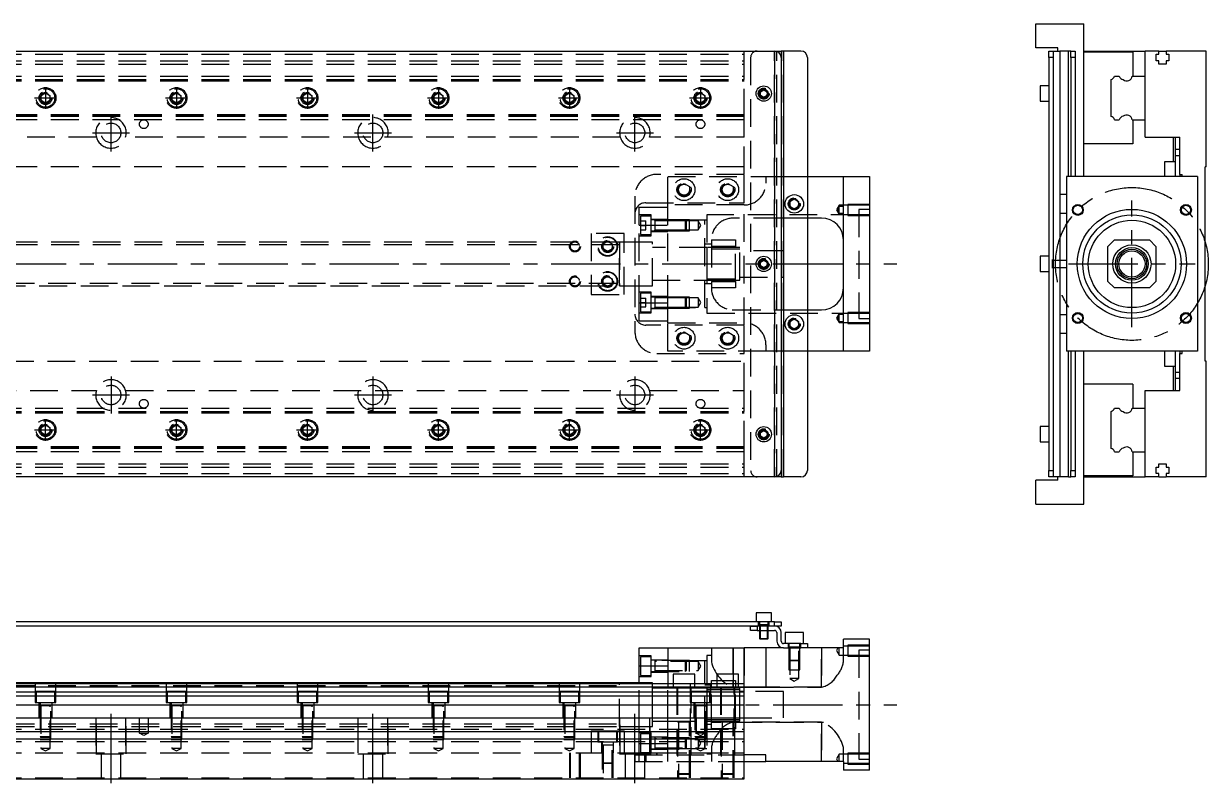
# Model space of a CAD drawing. Extents: x -13 to 1050, y -273 to 112.
# Drawn here: x 507 to 1050, y -238 to 110 of the extents above; entities that cross this region are included whole.
import ezdxf

# ---------------------------------------------------------------- set-up
doc = ezdxf.new("R2010")
doc.units = 0
doc.linetypes.add('CENTER', pattern=[50.8, 31.75, -6.35, 6.35, -6.35])
doc.linetypes.add('DASHED', pattern=[19.05, 12.7, -6.35])
doc.layers.get('0').update_dxf_attribs({"linetype": 'CONTINUOUS'})
doc.layers.add('CENTER', color=1, linetype='CENTER')

msp = doc.modelspace()

# ---------------------------------------------------------------- linework, layer by layer
at = {"color": 7, "linetype": 'CONTINUOUS'}
for p, q in [((970.65, 110), (992.65, 110)), ((970.65, 99), (970.65, 110)), ((992.65, 40), (992.65, 110)), ((980.65, 99), (970.65, 99)), ((980.65, 97.5), (980.65, 99)), ((3, 97.5), (851, 97.5)), ((851, 97.5), (854, 97.5)), ((854, 97.5), (854, 94.5)), ((855, 97.5), (854, 97.5)), ((854, 94.5), (854, -94.5)), ((855, 97.5), (855, -97.5)), ((863, 97.5), (855, 97.5)), ((866, 94.5), (866, -94.5)), ((976.65, 97.5), (978.65, 97.5)), ((976.65, 94.5), (976.65, 97.5)), ((978.65, 94.5), (976.65, 94.5)), ((976.65, 94.5), (976.65, -94.5)), ((978.65, 97.5), (981.65, 97.5)), ((978.65, 97.5), (978.65, 94.5)), ((978.65, 94.5), (978.65, -94.5)), ((981.65, 97.5), (981.65, 31.75)), ((985.65, 97.5), (981.65, 97.5)), ((985.65, 40), (985.65, 97.5)), ((986.65, 97.5), (985.65, 97.5)), ((986.65, 94.5), (986.65, 97.5)), ((986.65, 97.5), (988.65, 97.5)), ((988.65, 94.5), (986.65, 94.5)), ((986.65, 94.5), (986.65, 40)), ((988.65, 97.5), (988.65, 94.5)), ((988.65, 94.5), (988.65, 40)), ((992.65, 97.5), (1020.65, 97.5)), ((1015.15, 97), (992.65, 97)), ((1015.15, 97), (1015.15, 86)), ((1020.65, 86), (1020.65, 97.5)), ((1026.95, 97.5), (1020.65, 97.5)), ((1025.8, 96), (1026.95, 96)), ((1025.8, 93), (1025.8, 96)), ((1026.95, 93), (1025.8, 93)), ((1026.95, 97.5), (1030.35, 97.5)), ((1026.95, 96), (1026.95, 97.5)), ((1026.95, 91.5), (1026.95, 93)), ((1030.35, 97.5), (1030.35, 96)), ((1048.65, 97.5), (1030.35, 97.5)), ((1030.35, 96), (1031.5, 96)), ((1030.35, 93), (1030.35, 91.5)), ((1031.5, 93), (1030.35, 93)), ((1031.5, 96), (1031.5, 93)), ((1048.65, 44.5), (1048.65, 97.5)), ((1030.35, 91.5), (1026.95, 91.5)), ((972.65, 81.5), (972.65, 78)), ((976.65, 81.5), (972.65, 81.5)), ((1005.15, 67.539608), (1005.15, 84.460392)), ((1006.689608, 86), (1008.810392, 86)), ((1014.831934, 86), (1020.65, 86)), ((1020.65, 66), (1020.65, 86)), ((1020.65, 66), (1020.65, 86)), ((844.5, 78.866026), (846, 79.73205)), ((844.5, 77.133974), (844.5, 78.866026)), ((846, 76.26795), (844.5, 77.133974)), ((846, 79.73205), (847.5, 78.866026)), ((847.5, 77.133974), (846, 76.26795)), ((847.5, 78.866026), (847.5, 77.133974)), ((972.65, 78), (972.65, 74.5)), ((972.65, 74.5), (976.65, 74.5)), ((1006.689608, 66), (1008.810392, 66)), ((1014.831934, 66), (1020.65, 66)), ((1015.15, 66), (1015.15, 55)), ((1020.65, 58), (1020.65, 66)), ((1015.15, 55), (992.65, 55)), ((1020.65, 58), (1036.65, 58)), ((1033.65, 46.75), (1033.65, 58)), ((1034.65, 52.5), (1034.65, 58)), ((1036.65, 41), (1036.65, 58)), ((1034.65, 49.5), (1034.65, 52.5)), ((1034.65, 52.5), (1036.65, 52.5)), ((1036.65, 49.5), (1034.65, 49.5)), ((1034.65, 40), (1034.65, 49.5)), ((1029.65, 46.75), (1029.65, 42.5)), ((1034.65, 46.75), (1029.65, 46.75)), ((1048.65, 44.5), (1048.15, 44.5)), ((1048.15, -44.5), (1048.15, 44.5)), ((866, 40), (882.5, 40)), ((882.5, 40), (894.5, 40)), ((882.5, -40), (882.5, 40)), ((894.5, 40), (894.5, -40)), ((984.65, 40), (984.65, -40)), ((1044.65, 40), (984.65, 40)), ((1029.65, 42.5), (1029.65, 40)), ((1036.65, 41), (1037.65, 41)), ((1036.65, 41), (1036.65, 40)), ((1037.65, 40), (1037.65, 41)), ((1044.65, 40), (1044.65, -40)), ((858, 28.6547), (860, 29.809402)), ((858, 26.3453), (858, 28.6547)), ((860, 29.809402), (862, 28.6547)), ((862, 28.6547), (862, 26.3453)), ((981.65, 31.75), (981.65, 27.5)), ((984.65, 31.75), (981.65, 31.75)), ((981.65, 27.5), (981.65, 23.25)), ((860, 25.190598), (858, 26.3453)), ((862, 26.3453), (860, 25.190598)), ((981.65, 23.25), (981.65, -23.25)), ((981.65, 23.25), (984.65, 23.25)), ((872.5, 21), (866, 21)), ((1006.65, 11), (1003.65, 8)), ((1006.65, 11), (1022.65, 11)), ((1025.65, 8), (1022.65, 11)), ((1003.65, -8), (1003.65, 8)), ((1025.65, 8), (1025.65, -8)), ((844.5, 0.866026), (846, 1.73205)), ((844.5, -0.866026), (844.5, 0.866026)), ((846, 1.73205), (847.5, 0.866026)), ((847.5, 0.866026), (847.5, -0.866026)), ((972.65, 3.5), (972.65, 0)), ((976.65, 3.5), (972.65, 3.5)), ((978.05, 2.000006), (978.05, 1.41499)), ((978.05, 2.000006), (978.05, 0)), ((978.05, 2.000006), (978.05, -2.000006)), ((978.64998, 1.65), (978.05, 1.65)), ((978.05, 1.41499), (978.05, 0)), ((980.65, 1.65), (978.65, 1.65)), ((984.65, 1.65), (980.65002, 1.65)), ((846, -1.73205), (844.5, -0.866026)), ((847.5, -0.866026), (846, -1.73205)), ((972.65, 0), (972.65, -3.5)), ((972.65, -3.5), (976.65, -3.5)), ((978.05, 0), (978.05, -1.413444)), ((978.05, -1.413444), (978.05, -2.000006)), ((978.05, -1.65), (978.64998, -1.65)), ((978.65, -1.65), (980.65, -1.65)), ((980.65002, -1.65), (984.65, -1.65)), ((1003.65, -8), (1006.65, -11)), ((1022.65, -11), (1025.65, -8)), ((1022.65, -11), (1006.65, -11)), ((866, -21), (872.5, -21)), ((858, -26.3453), (860, -25.190598)), ((858, -28.6547), (858, -26.3453)), ((860, -25.190598), (862, -26.3453)), ((862, -26.3453), (862, -28.6547)), ((981.65, -23.25), (981.65, -27.5)), ((984.65, -23.25), (981.65, -23.25)), ((860, -29.809402), (858, -28.6547)), ((862, -28.6547), (860, -29.809402)), ((981.65, -27.5), (981.65, -31.75)), ((981.65, -31.75), (981.65, -97.5)), ((981.65, -31.75), (984.65, -31.75)), ((882.5, -40), (866, -40)), ((894.5, -40), (882.5, -40)), ((1044.65, -40), (984.65, -40)), ((985.65, -97.5), (985.65, -40)), ((986.65, -40), (986.65, -94.5)), ((988.65, -40), (988.65, -94.5)), ((992.65, -110), (992.65, -40)), ((1029.65, -40), (1029.65, -42.5)), ((1029.65, -42.5), (1029.65, -46.75)), ((1034.65, -49.5), (1034.65, -40)), ((1036.65, -40), (1036.65, -41)), ((1036.65, -58), (1036.65, -41)), ((1036.65, -41), (1037.65, -41)), ((1037.65, -41), (1037.65, -40)), ((1029.65, -46.75), (1034.65, -46.75)), ((1033.65, -58), (1033.65, -46.75)), ((1048.65, -44.5), (1048.15, -44.5)), ((1048.65, -97.5), (1048.65, -44.5)), ((1034.65, -49.5), (1036.65, -49.5)), ((1034.65, -52.5), (1034.65, -49.5)), ((1036.65, -52.5), (1034.65, -52.5)), ((1034.65, -58), (1034.65, -52.5)), ((1015.15, -55), (992.65, -55)), ((1015.15, -55), (1015.15, -66)), ((1020.65, -66), (1020.65, -58)), ((1020.65, -58), (1036.65, -58)), ((1005.15, -84.460392), (1005.15, -67.539608)), ((1006.689608, -66), (1008.810392, -66)), ((1014.831934, -66), (1020.65, -66)), ((1020.65, -86), (1020.65, -66)), ((1020.65, -86), (1020.65, -66)), ((972.65, -74.5), (972.65, -78)), ((976.65, -74.5), (972.65, -74.5)), ((844.5, -77.133974), (846, -76.26795)), ((844.5, -78.866026), (844.5, -77.133974)), ((846, -79.73205), (844.5, -78.866026)), ((846, -76.26795), (847.5, -77.133974)), ((847.5, -78.866026), (846, -79.73205)), ((847.5, -77.133974), (847.5, -78.866026)), ((972.65, -78), (972.65, -81.5)), ((972.65, -81.5), (976.65, -81.5)), ((1006.689608, -86), (1008.810392, -86)), ((1014.831934, -86), (1020.65, -86)), ((1015.15, -86), (1015.15, -97)), ((1020.65, -97.5), (1020.65, -86)), ((1026.95, -91.5), (1030.35, -91.5)), ((1026.95, -93), (1026.95, -91.5)), ((1030.35, -91.5), (1030.35, -93)), ((851, -97.5), (3, -97.5)), ((854, -97.5), (851, -97.5)), ((854, -94.5), (854, -97.5)), ((854, -97.5), (855, -97.5)), ((863, -97.5), (855, -97.5)), ((976.65, -94.5), (978.65, -94.5)), ((976.65, -97.5), (976.65, -94.5)), ((978.65, -97.5), (976.65, -97.5)), ((978.65, -94.5), (978.65, -97.5)), ((981.65, -97.5), (978.65, -97.5)), ((980.65, -99), (980.65, -97.5)), ((985.65, -97.5), (981.65, -97.5)), ((985.65, -97.5), (986.65, -97.5)), ((986.65, -97.5), (986.65, -94.5)), ((986.65, -94.5), (988.65, -94.5)), ((988.65, -97.5), (986.65, -97.5)), ((988.65, -94.5), (988.65, -97.5)), ((1015.15, -97), (992.65, -97)), ((992.65, -97.5), (1020.65, -97.5)), ((1026.95, -97.5), (1020.65, -97.5)), ((1025.8, -93), (1026.95, -93)), ((1025.8, -96), (1025.8, -93)), ((1026.95, -96), (1025.8, -96)), ((1026.95, -97.5), (1026.95, -96)), ((1026.95, -97.5), (1030.35, -97.5)), ((1030.35, -93), (1031.5, -93)), ((1030.35, -96), (1030.35, -97.5)), ((1031.5, -96), (1030.35, -96)), ((1048.65, -97.5), (1030.35, -97.5)), ((1031.5, -93), (1031.5, -96)), ((970.65, -110), (970.65, -99)), ((980.65, -99), (970.65, -99)), ((970.65, -110), (992.65, -110)), ((849.5, -159.79), (842.5, -159.79)), ((842.5, -159.79), (842.5, -163.79)), ((849.5, -163.79), (849.5, -159.79)), ((851, -163.79), (502, -163.79)), ((843, -165.79), (502, -165.79)), ((840, -167.79), (840, -165.79)), ((843, -167.79), (840, -167.79)), ((843, -165.79), (843, -167.79)), ((851, -165.79), (843, -165.79)), ((851, -165.79), (843, -165.79)), ((843, -167.79), (851, -167.79)), ((844, -167.79002), (844, -171.44)), ((844.35, -167.79002), (844.35, -171.79)), ((847.65, -171.79), (847.65, -167.79002)), ((848, -171.44), (848, -167.79002)), ((851, -165.79), (851, -163.79)), ((851, -163.79), (854, -163.79)), ((854, -165.79), (851, -165.79)), ((854, -163.79), (854, -165.79)), ((844, -171.44), (848, -171.44)), ((844, -171.44), (844.35, -171.79)), ((847.65, -171.79), (844.35, -171.79)), ((847.65, -171.79), (848, -171.44)), ((852, -168.79), (852, -172.79)), ((854, -172.79), (854, -168.79)), ((864.25, -168.79), (855.75, -168.79)), ((855.75, -168.79), (855.75, -173.79)), ((864.25, -173.79), (864.25, -168.79)), ((882.5, -175.79), (882.5, -171.79)), ((894.5, -171.79), (882.5, -171.79)), ((894.5, -231.79), (894.5, -171.79)), ((789, -184.00658), (789, -175.79)), ((789, -175.79), (802, -175.79)), ((802, -175.79), (837, -175.79)), ((802, -175.79), (802, -192.29)), ((837, -192.29), (837, -175.79)), ((847, -175.79), (837, -175.79)), ((855, -175.79), (847, -175.79)), ((847, -175.79), (847, -193.79)), ((863, -173.79), (855, -173.79)), ((855, -175.79), (863, -175.79)), ((863, -175.79), (863, -173.79)), ((863, -173.79), (866, -173.79)), ((866, -175.79), (863, -175.79)), ((866, -173.79), (866, -175.79)), ((882.5, -175.79), (866, -175.79)), ((789, -184.00658), (802, -184.00658)), ((789, -192.29), (789, -184.00658)), ((814.5, -187.79), (804.5, -187.79)), ((804.5, -187.79), (804.5, -192.29)), ((814.5, -192.29), (814.5, -187.79)), ((834.5, -187.79), (824.5, -187.79)), ((824.5, -187.79), (824.5, -192.29)), ((834.5, -192.29), (834.5, -187.79)), ((780, -191.79), (501.5, -191.79)), ((837, -192.29), (501.5, -192.29)), ((837, -193.829608), (501.5, -193.829608)), ((780, -191.79), (779.995, -191.79)), ((780, -191.789994), (780, -192.29)), ((789, -191.79), (780, -191.79)), ((780.005, -191.79), (780, -191.79)), ((820, -194.289994), (820, -209.290006)), ((822, -195.04), (820, -195.04)), ((826.5, -195.04), (822, -195.04)), ((832.5, -195.04), (826.5, -195.04)), ((833, -195.04), (832.5, -195.04)), ((835, -195.04), (833, -195.04)), ((837, -235.79), (837, -192.29)), ((847, -193.79), (837, -193.79)), ((501.5, -195.950392), (837, -195.950392)), ((837, -197.860532), (501.5, -197.860532)), ((837, -201.971934), (501.5, -201.971934)), ((820, -201.79), (820, -209.290006)), ((17, -207.79), (837, -207.79)), ((820, -208.54), (835, -208.54)), ((17, -214.09), (837, -214.09)), ((17, -217.49), (837, -217.49)), ((807, -217.36767), (806.5, -217.36767)), ((847, -224.79), (837, -224.79)), ((837, -227.79), (847, -227.79)), ((847, -227.79), (847, -224.79)), ((882.5, -227.79), (847, -227.79)), ((882.5, -227.79), (882.5, -231.79)), ((894.5, -231.79), (882.5, -231.79)), ((17, -235.79), (837, -235.79))]:
    msp.add_line(p, q, dxfattribs=at)
at = {"color": 3, "linetype": 'DASHED'}
for p, q in [((17, 96), (837, 96)), ((17, 93), (837, 93)), ((837, 86), (837, 97.5)), ((840, 94.5), (840, -94.5)), ((851, -97.5), (851, 97.5)), ((851, 97.5), (851, -97.5)), ((852, -97.5), (852, 97.5)), ((855, -97.5), (855, 97.5)), ((17, 91.5), (837, 91.5)), ((17, 86), (837, 86)), ((17, 84.460392), (837, 84.460392)), ((17, 84.403994), (837, 84.403994)), ((17, 83.8), (837, 83.8)), ((837, 84.460392), (837, 86)), ((837, 67.539608), (837, 84.460392)), ((514.5, 76), (514.534018, 76.411016)), ((515, 77.1547), (517, 78.309402)), ((515, 74.8453), (515, 77.1547)), ((517, 78.309402), (519, 77.1547)), ((519, 77.1547), (519, 74.8453)), ((574.5, 76), (574.534018, 76.411016)), ((575, 77.1547), (577, 78.309402)), ((575, 74.8453), (575, 77.1547)), ((577, 78.309402), (579, 77.1547)), ((579, 77.1547), (579, 74.8453)), ((634.5, 76), (634.534018, 76.411016)), ((635, 77.1547), (637, 78.309402)), ((635, 74.8453), (635, 77.1547)), ((637, 78.309402), (639, 77.1547)), ((639, 77.1547), (639, 74.8453)), ((694.5, 76), (694.534018, 76.411016)), ((695, 77.1547), (697, 78.309402)), ((695, 74.8453), (695, 77.1547)), ((697, 78.309402), (699, 77.1547)), ((699, 77.1547), (699, 74.8453)), ((755, 77.1547), (757, 78.309402)), ((755, 74.8453), (755, 77.1547)), ((757, 78.309402), (759, 77.1547)), ((759, 77.1547), (759, 74.8453)), ((759.483582, 76.286038), (759.5, 76)), ((814.5, 76), (814.534018, 76.411016)), ((815, 77.1547), (817, 78.309402)), ((815, 74.8453), (815, 77.1547)), ((817, 78.309402), (819, 77.1547)), ((819, 77.1547), (819, 74.8453)), ((847.973226, 78.326156), (848, 78)), ((517, 73.690598), (515, 74.8453)), ((519, 74.8453), (517, 73.690598)), ((577, 73.690598), (575, 74.8453)), ((579, 74.8453), (577, 73.690598)), ((637, 73.690598), (635, 74.8453)), ((639, 74.8453), (637, 73.690598)), ((697, 73.690598), (695, 74.8453)), ((699, 74.8453), (697, 73.690598)), ((757, 73.690598), (755, 74.8453)), ((759, 74.8453), (757, 73.690598)), ((817, 73.690598), (815, 74.8453)), ((819, 74.8453), (817, 73.690598)), ((837, 68.2), (17, 68.2)), ((837, 67.596006), (17, 67.596006)), ((837, 67.539608), (17, 67.539608)), ((837, 66), (17, 66)), ((837, 66), (837, 67.539608)), ((837, 58), (837, 66)), ((540.291796, 58), (433.708204, 58)), ((780.291796, 58), (553.708204, 58)), ((837, 58), (793.708204, 58)), ((837, 41), (837, 58)), ((837, 44.5), (22.640312, 44.5)), ((837, 41), (797, 41)), ((802, 27), (802, 40)), ((802, 40), (847, 40)), ((837, 28), (837, 41)), ((847, 40), (847, 37)), ((847, 40), (854, 40)), ((854, 40), (866, 40)), ((806.5, 34), (806.520026, 34.346056)), ((807, 35.443376), (809.5, 36.886752)), ((807, 32.556624), (807, 35.443376)), ((809.5, 36.886752), (812, 35.443376)), ((812, 35.443376), (812, 32.556624)), ((827, 35.443376), (829.5, 36.886752)), ((827, 32.556624), (827, 35.443376)), ((829.5, 36.886752), (832, 35.443376)), ((832, 35.443376), (832, 32.556624)), ((832.477798, 34.364306), (832.5, 34)), ((787, 31), (787, -31)), ((792, 28), (837, 28)), ((809.5, 31.113248), (807, 32.556624)), ((812, 32.556624), (809.5, 31.113248)), ((829.5, 31.113248), (827, 32.556624)), ((832, 32.556624), (829.5, 31.113248)), ((837, -28), (837, 28)), ((862.483582, 27.786038), (862.5, 27.5)), ((884.5, 27.248732), (884.5, 22.248742)), ((894.5, 27.248732), (884.5, 27.248732)), ((789, 17.78342), (789, 26)), ((789, 26), (802, 26)), ((794.5, 22.42767), (789, 22.42767)), ((789.5, 21.92767), (789.5, 13.42767)), ((794.5, 21.92767), (789.5, 21.92767)), ((794.5, 12.92767), (794.5, 22.42767)), ((837, 27), (802, 27)), ((802, 17.78342), (802, 27)), ((802, 17.78342), (802, 26)), ((820, 22.5), (820, -22.5)), ((889.5, 22.5), (820, 22.5)), ((880.5, 26.848738), (879.287564, 24.748738)), ((879.287564, 24.748738), (880.5, 22.648738)), ((880.016436, 24.911344), (880.060666, 25.226886)), ((880.060666, 25.226886), (880.163852, 25.611128)), ((880.163852, 25.611128), (880.302956, 25.985522)), ((880.302956, 25.985522), (880.5, 26.435254)), ((884.5, 26.848738), (880.5, 26.848738)), ((880.5, 26.435254), (880.5, 26.848738)), ((880.5, 23.06222), (880.5, 26.435794)), ((880.5, 26.435254), (882.5, 26.435254)), ((880.5, 22.648738), (880.5, 23.06222)), ((882.5, 23.06222), (880.5, 23.06222)), ((880.5, 22.648738), (884.5, 22.648738)), ((894.5, 26.848738), (884.5, 26.848738)), ((884.5, 22.648738), (894.5, 22.648738)), ((884.5, 22.248742), (894.5, 22.248742)), ((889.5, 25), (889.5, -25)), ((894.5, 25), (889.5, 25)), ((789, -17.78342), (789, 17.78342)), ((789, 17.78342), (802, 17.78342)), ((789.5, 19.67767), (792, 19.67767)), ((789.5, 17.67767), (792, 17.67767)), ((792, 17.67767), (792, 19.67767)), ((792, 15.67767), (792, 17.67767)), ((802, 20.42767), (794.5, 20.42767)), ((796.105, 20.17767), (794.5, 20.17767)), ((801.99998, 20.17767), (796.095, 20.17767)), ((796.1, 20.177674), (796.1, 15.177664)), ((796.1, 20.177674), (796.1, 15.177664)), ((796.1, 20.177674), (796.1, 15.177664)), ((796.1, 20.17767), (796.1, 19.92022)), ((796.1, 19.920202), (796.1, 20.17767)), ((796.1, 19.92022), (796.1, 15.435068)), ((801.99998, 19.77767), (796.1, 19.77767)), ((810.1, 20.17767), (802, 20.17767)), ((810.1, 20.177664), (802, 20.177664)), ((819, 20), (802, 20)), ((819, 20), (802, 20)), ((810.5, 19.77767), (802, 19.77767)), ((810.5, 19.77767), (802, 19.77767)), ((802, -17.78342), (802, 17.78342)), ((802, -17.78342), (802, 17.78342)), ((810.1, 15.17767), (810.1, 20.17767)), ((810.5, 19.77767), (810.1, 20.17767)), ((812, 20.177664), (810.10002, 20.177664)), ((810.5, 19.77767), (810.5, 15.57767)), ((812, 19.77767), (810.50002, 19.77767)), ((812, 15.177674), (812, 20.177664)), ((816, 19.77767), (812, 19.77767)), ((816, 19.77767), (816, 15.57767)), ((817.212436, 17.67767), (816, 19.77767)), ((816, 15.57767), (817.212436, 17.67767)), ((819, -20), (819, 20)), ((820, 20), (819, 20)), ((854, 21), (832, 21)), ((866, 21), (854, 21)), ((782, 14), (767, 14)), ((767, 14), (767, -14)), ((782, -14), (782, 14)), ((789, 12.92767), (794.5, 12.92767)), ((789.5, 15.67767), (792, 15.67767)), ((789.5, 13.42767), (794.5, 13.42767)), ((794.5, 15.17767), (796.105, 15.17767)), ((794.5, 14.92767), (802, 14.92767)), ((796.095, 15.17767), (801.99998, 15.17767)), ((796.1, 15.57767), (801.99998, 15.57767)), ((796.1, 15.17767), (796.1, 15.435118)), ((796.1, 15.435068), (796.1, 15.17767)), ((802, 15.57767), (810.5, 15.57767)), ((802, 15.57767), (810.5, 15.57767)), ((802, 15.177674), (810.1, 15.177674)), ((802, 15.17767), (810.1, 15.17767)), ((810.1, 15.17767), (810.5, 15.57767)), ((810.10002, 15.177674), (812, 15.177674)), ((810.50002, 15.57767), (812, 15.57767)), ((812, 15.57767), (816, 15.57767)), ((822, 11), (833, 11)), ((822, 11), (822, -11)), ((833, 11), (833, 8)), ((780, 8.75), (42, 8.75)), ((780.005, 10), (457.00002, 10)), ((772, 8), (772.018502, 8.303588)), ((772.5, 9.1547), (774.5, 10.309402)), ((772.5, 6.8453), (772.5, 9.1547)), ((774.5, 5.690598), (772.5, 6.8453)), ((774.5, 10.309402), (776.5, 9.1547)), ((776.5, 6.8453), (774.5, 5.690598)), ((776.5, 9.1547), (776.5, 6.8453)), ((789, 10), (779.995, 10)), ((780, 10.000006), (780, -10.000006)), ((780, 10.000006), (780, -10.000006)), ((780, -10), (780, 10)), ((780, 10), (780, 8.95261)), ((795, 10), (789, 10)), ((795, 10), (789, 10)), ((795, -10), (795, 10)), ((795, -10), (795, 10)), ((820.005, 7.5), (795, 7.5)), ((819.995, 7.5), (795, 7.5)), ((822, 9), (819, 9)), ((833, 7.5), (819.995, 7.5)), ((820.005, 7.5), (819.995, 7.5)), ((820, 7.500006), (820, -7.500006)), ((835, 6.75), (820, 6.75)), ((833, 7.5), (820.005, 7.5)), ((833, 8), (822, 8)), ((833, -8), (833, 8)), ((835, 7.5), (833, 7.5)), ((835, -7.5), (835, 7.5)), ((854, 6), (835, 6)), ((855, 6), (854, 6)), ((855, -6), (855, 6)), ((844, 0), (844.030168, 0.346066)), ((42, -8.75), (780, -8.75)), ((457.00002, -10), (780.005, -10)), ((772.5, -6.8453), (774.5, -5.690598)), ((772.5, -9.1547), (772.5, -6.8453)), ((774.5, -10.309402), (772.5, -9.1547)), ((774.5, -5.690598), (776.5, -6.8453)), ((776.5, -9.1547), (774.5, -10.309402)), ((776.5, -6.8453), (776.5, -9.1547)), ((776.983582, -7.713962), (777, -8)), ((779.995, -10), (789, -10)), ((780, -8.95261), (780, -9.999498)), ((780, -9.999498), (780, -10)), ((789, -10), (795, -10)), ((789, -10), (795, -10)), ((795, -7.5), (820.005, -7.5)), ((795, -7.5), (819.995, -7.5)), ((819, -9), (822, -9)), ((819.995, -7.5), (833, -7.5)), ((819.995, -7.5), (820.005, -7.5)), ((820, -6.75), (835, -6.75)), ((820.005, -7.5), (833, -7.5)), ((822, -8), (833, -8)), ((833, -7.5), (835, -7.5)), ((833, -8), (833, -11)), ((835, -6), (854, -6)), ((854, -6), (855, -6)), ((767, -14), (782, -14)), ((794.5, -12.92767), (789, -12.92767)), ((789.5, -13.42767), (789.5, -21.92767)), ((794.5, -13.42767), (789.5, -13.42767)), ((789.5, -15.67767), (792, -15.67767)), ((792, -17.67767), (792, -15.67767)), ((794.5, -22.42767), (794.5, -12.92767)), ((802, -14.92767), (794.5, -14.92767)), ((796.105, -15.17767), (794.5, -15.17767)), ((801.99998, -15.17767), (796.095, -15.17767)), ((796.1, -15.177664), (796.1, -20.177674)), ((796.1, -15.177664), (796.1, -20.177674)), ((796.1, -15.17767), (796.1, -15.435118)), ((796.1, -15.435136), (796.1, -15.17767)), ((796.1, -15.435118), (796.1, -19.920272)), ((801.99998, -15.57767), (796.1, -15.57767)), ((810.1, -15.17767), (802, -15.17767)), ((810.1, -15.177674), (802, -15.177674)), ((810.5, -15.57767), (802, -15.57767)), ((810.5, -15.57767), (802, -15.57767)), ((810.1, -20.17767), (810.1, -15.17767)), ((810.5, -15.57767), (810.1, -15.17767)), ((812, -15.177674), (810.10002, -15.177674)), ((810.5, -15.57767), (810.5, -19.77767)), ((812, -15.57767), (810.50002, -15.57767)), ((812, -20.177664), (812, -15.177674)), ((816, -15.57767), (812, -15.57767)), ((816, -15.57767), (816, -19.77767)), ((817.212436, -17.67767), (816, -15.57767)), ((833, -11), (822, -11)), ((789, -17.78342), (802, -17.78342)), ((789, -26), (789, -17.78342)), ((789.5, -17.67767), (792, -17.67767)), ((789.5, -19.67767), (792, -19.67767)), ((792, -19.67767), (792, -17.67767)), ((794.5, -20.17767), (796.105, -20.17767)), ((794.5, -20.42767), (802, -20.42767)), ((796.095, -20.17767), (801.99998, -20.17767)), ((796.1, -19.77767), (801.99998, -19.77767)), ((796.1, -20.17767), (796.1, -19.92022)), ((796.1, -19.920272), (796.1, -20.17767)), ((802, -26), (802, -17.78342)), ((802, -27), (802, -17.78342)), ((802, -19.77767), (810.5, -19.77767)), ((802, -19.77767), (810.5, -19.77767)), ((802, -20), (819, -20)), ((802, -20), (819, -20)), ((802, -20.177664), (810.1, -20.177664)), ((802, -20.17767), (810.1, -20.17767)), ((810.1, -20.17767), (810.5, -19.77767)), ((810.10002, -20.177664), (812, -20.177664)), ((810.50002, -19.77767), (812, -19.77767)), ((812, -19.77767), (816, -19.77767)), ((816, -19.77767), (817.212436, -17.67767)), ((819, -20), (820, -20)), ((831.477666, -20.98635), (832, -21)), ((832, -21), (854, -21)), ((854, -21), (866, -21)), ((789, -22.42767), (794.5, -22.42767)), ((789, -26), (802, -26)), ((789.5, -21.92767), (794.5, -21.92767)), ((802, -27), (837, -27)), ((802, -40), (802, -27)), ((820, -22.5), (889.5, -22.5)), ((880.5, -22.648738), (879.287564, -24.748738)), ((879.287564, -24.748738), (880.5, -26.848738)), ((880.016436, -24.586132), (880.060666, -24.27059)), ((880.060666, -24.27059), (880.163852, -23.886348)), ((880.163852, -23.886348), (880.302956, -23.511954)), ((880.302956, -23.511954), (880.5, -23.06222)), ((884.5, -22.648738), (880.5, -22.648738)), ((880.5, -23.06222), (880.5, -22.648738)), ((880.5, -26.435254), (880.5, -23.06168)), ((880.5, -23.06222), (882.5, -23.06222)), ((880.5, -26.848738), (880.5, -26.435254)), ((882.5, -26.435254), (880.5, -26.435254)), ((880.5, -26.848738), (884.5, -26.848738)), ((884.5, -22.248742), (884.5, -27.248732)), ((894.5, -22.248742), (884.5, -22.248742)), ((894.5, -22.648738), (884.5, -22.648738)), ((884.5, -26.848738), (894.5, -26.848738)), ((889.5, -25), (894.5, -25)), ((837, -28), (792, -28)), ((807, -32.556624), (809.5, -31.113248)), ((807, -35.443376), (807, -32.556624)), ((809.5, -31.113248), (812, -32.556624)), ((812, -32.556624), (812, -35.443376)), ((827, -32.556624), (829.5, -31.113248)), ((827, -35.443376), (827, -32.556624)), ((829.5, -31.113248), (832, -32.556624)), ((832, -32.556624), (832, -35.443376)), ((837, -41), (837, -28)), ((862.483582, -27.213962), (862.5, -27.5)), ((884.5, -27.248732), (894.5, -27.248732)), ((809.5, -36.886752), (807, -35.443376)), ((812, -35.443376), (809.5, -36.886752)), ((812.477798, -33.635694), (812.5, -34)), ((829.5, -36.886752), (827, -35.443376)), ((832, -35.443376), (829.5, -36.886752)), ((832.477798, -33.635694), (832.5, -34)), ((847, -37), (847, -40)), ((797, -41), (837, -41)), ((847, -40), (802, -40)), ((837, -58), (837, -41)), ((854, -40), (847, -40)), ((866, -40), (854, -40)), ((22.640312, -44.5), (837, -44.5)), ((433.708204, -58), (540.291796, -58)), ((553.708204, -58), (780.291796, -58)), ((793.708204, -58), (837, -58)), ((837, -66), (837, -58)), ((17, -66), (837, -66)), ((17, -67.539608), (837, -67.539608)), ((17, -67.596006), (837, -67.596006)), ((17, -68.2), (837, -68.2)), ((837, -67.539608), (837, -66)), ((837, -84.460392), (837, -67.539608)), ((515, -74.8453), (517, -73.690598)), ((515, -77.1547), (515, -74.8453)), ((517, -73.690598), (519, -74.8453)), ((519, -74.8453), (519, -77.1547)), ((519.483582, -75.713962), (519.5, -76)), ((575, -74.8453), (577, -73.690598)), ((575, -77.1547), (575, -74.8453)), ((577, -73.690598), (579, -74.8453)), ((579, -74.8453), (579, -77.1547)), ((579.483582, -75.713962), (579.5, -76)), ((635, -74.8453), (637, -73.690598)), ((635, -77.1547), (635, -74.8453)), ((637, -73.690598), (639, -74.8453)), ((639, -74.8453), (639, -77.1547)), ((639.483582, -75.713962), (639.5, -76)), ((695, -74.8453), (697, -73.690598)), ((695, -77.1547), (695, -74.8453)), ((697, -73.690598), (699, -74.8453)), ((699, -74.8453), (699, -77.1547)), ((699.483582, -75.713962), (699.5, -76)), ((754.5, -76), (754.534018, -75.588984)), ((755, -74.8453), (757, -73.690598)), ((755, -77.1547), (755, -74.8453)), ((757, -73.690598), (759, -74.8453)), ((759, -74.8453), (759, -77.1547)), ((815, -74.8453), (817, -73.690598)), ((815, -77.1547), (815, -74.8453)), ((817, -73.690598), (819, -74.8453)), ((819, -74.8453), (819, -77.1547)), ((819.483582, -75.713962), (819.5, -76)), ((517, -78.309402), (515, -77.1547)), ((519, -77.1547), (517, -78.309402)), ((577, -78.309402), (575, -77.1547)), ((579, -77.1547), (577, -78.309402)), ((637, -78.309402), (635, -77.1547)), ((639, -77.1547), (637, -78.309402)), ((697, -78.309402), (695, -77.1547)), ((699, -77.1547), (697, -78.309402)), ((757, -78.309402), (755, -77.1547)), ((759, -77.1547), (757, -78.309402)), ((817, -78.309402), (815, -77.1547)), ((819, -77.1547), (817, -78.309402)), ((847.973226, -77.673844), (848, -78)), ((837, -83.8), (17, -83.8)), ((837, -84.403994), (17, -84.403994)), ((837, -84.460392), (17, -84.460392)), ((837, -86), (17, -86)), ((837, -86), (837, -84.460392)), ((837, -97.5), (837, -86)), ((17, -91.5), (837, -91.5)), ((17, -93), (837, -93)), ((17, -96), (837, -96)), ((840, -165.79), (843, -165.79)), ((843.5, -163.79), (843.5, -165.79)), ((848.000006, -165.19), (843.999994, -165.19)), ((848.000006, -165.19), (843.999994, -165.19)), ((848.000006, -165.19), (843.999994, -165.19)), ((844, -163.79), (844, -167.79)), ((844.35, -165.19), (844.35, -167.79)), ((847.65, -167.79), (847.65, -165.19)), ((848, -167.79), (848, -163.79)), ((848.5, -165.79), (848.5, -163.79)), ((822, -175.79), (822, -182.162214)), ((832, -187.79), (832, -175.79)), ((832, -175.79), (832, -187.79)), ((837, -175.79), (837, -192.29)), ((857.25, -173.79), (857.25, -175.79)), ((862.500006, -175.39), (857.499994, -175.39)), ((857.500006, -173.79), (857.500006, -185.79)), ((857.9, -175.39), (857.9, -189.79)), ((862.1, -189.79), (862.1, -175.39)), ((862.499994, -185.79), (862.499994, -173.79)), ((862.75, -175.79), (862.75, -173.79)), ((872.5, -175.79), (872.5, -193.712252)), ((872.5, -193.712252), (872.5, -175.79)), ((880.009982, -175.79), (879.287564, -177.041262)), ((879.287564, -177.041262), (880.5, -179.141262)), ((880.5, -179.141262), (880.5, -175.79)), ((884.5, -174.941262), (882.5, -174.941262)), ((882.5, -182.162214), (882.5, -175.79)), ((884.5, -174.541268), (884.5, -179.541258)), ((894.5, -174.541268), (884.5, -174.541268)), ((894.5, -174.941262), (884.5, -174.941262)), ((889.5, -176.79), (889.5, -226.79)), ((894.5, -176.79), (889.5, -176.79)), ((794.5, -179.36233), (789, -179.36233)), ((789.5, -179.86233), (789.5, -184.11233)), ((794.5, -179.86233), (789.5, -179.86233)), ((789.5, -184.11233), (789.5, -188.36233)), ((794.5, -188.86233), (794.5, -179.36233)), ((802, -181.36233), (794.5, -181.36233)), ((812, -181.612336), (794.5, -181.612336)), ((796.1, -181.61233), (796.1, -186.61233)), ((816, -182.01233), (796.1, -182.01233)), ((819, -181.79), (802, -181.79)), ((810.1, -184.11233), (810.1, -181.61233)), ((810.5, -182.01233), (810.1, -181.61233)), ((810.1, -186.61233), (810.1, -184.11233)), ((810.5, -182.01233), (810.5, -184.11233)), ((810.5, -184.11233), (810.5, -186.21233)), ((812, -186.612326), (812, -181.612336)), ((816, -182.01233), (816, -184.11233)), ((817.212436, -184.11233), (816, -182.01233)), ((816, -184.11233), (816, -186.21233)), ((816, -186.21233), (817.212436, -184.11233)), ((819, -192.29), (819, -181.79)), ((820, -181.79), (819, -181.79)), ((820, -179.29), (820, -200.79)), ((822, -179.29), (820, -179.29)), ((857.5, -181.39), (862.5, -181.39)), ((857.5, -181.39), (857.9, -181.79)), ((862.1, -181.79), (857.9, -181.79)), ((862.1, -181.79), (862.5, -181.39)), ((880.5, -179.141262), (884.5, -179.141262)), ((889.5, -179.29), (882.5, -179.29)), ((884.5, -179.141262), (894.5, -179.141262)), ((884.5, -179.541258), (894.5, -179.541258)), ((789, -188.86233), (794.5, -188.86233)), ((789.5, -188.36233), (794.5, -188.36233)), ((794.5, -186.612326), (812, -186.612326)), ((794.5, -186.86233), (802, -186.86233)), ((796.1, -186.21233), (816, -186.21233)), ((810.1, -186.61233), (810.5, -186.21233)), ((832, -187.79), (832, -190.79)), ((857.500006, -185.79), (862.499994, -185.79)), ((862.1, -189.79), (857.9, -189.79)), ((857.9, -189.79), (860, -191.002436)), ((860, -191.002436), (862.1, -189.79)), ((42, -193.04), (780, -193.04)), ((512.25, -192.29), (512.25, -200.79)), ((521.75, -200.79), (521.75, -192.29)), ((572.25, -192.29), (572.25, -200.79)), ((581.75, -200.79), (581.75, -192.29)), ((632.25, -192.29), (632.25, -200.79)), ((641.75, -200.79), (641.75, -192.29)), ((692.25, -192.29), (692.25, -200.79)), ((701.75, -200.79), (701.75, -192.29)), ((752.25, -192.29), (752.25, -200.79)), ((761.75, -200.79), (761.75, -192.29)), ((780, -191.790502), (780, -191.79)), ((780, -211.79), (780, -192.287168)), ((795, -191.79), (789, -191.79)), ((789, -207.79), (789, -192.29)), ((795, -192.29), (795, -191.79)), ((795, -201.79), (795, -192.29)), ((802, -194.29), (795, -194.29)), ((802, -192.29), (802, -193.79)), ((837, -193.79), (802, -193.79)), ((802, -207.79), (802, -193.79)), ((806.5, -194.29), (802, -194.29)), ((804.5, -192.29), (804.5, -193.79)), ((806.25, -193.79), (806.25, -224.79)), ((812.5, -194.29), (806.5, -194.29)), ((806.500006, -193.79), (806.500006, -235.29)), ((812.25, -192.29), (812.25, -200.79)), ((812.499994, -235.29), (812.499994, -193.79)), ((819, -194.29), (812.5, -194.29)), ((812.75, -224.79), (812.75, -193.79)), ((814.5, -193.79), (814.5, -192.29)), ((819, -210.79), (819, -192.29)), ((822, -192.79), (819, -192.79)), ((820, -194.29), (819, -194.29)), ((820, -194.29), (819.995, -194.29)), ((822, -194.29), (820, -194.29)), ((820.005, -194.29), (820, -194.29)), ((821.75, -200.79), (821.75, -192.29)), ((822, -190.79), (824.5, -190.79)), ((822, -192.29), (822, -190.79)), ((822, -193.79), (822, -192.29)), ((822, -209.79), (822, -193.79)), ((826.5, -194.29), (822, -194.29)), ((824.5, -190.79), (827, -190.79)), ((824.5, -192.29), (824.5, -193.79)), ((826.25, -193.79), (826.25, -224.79)), ((832.5, -194.29), (826.5, -194.29)), ((826.500006, -193.79), (826.500006, -235.29)), ((827, -190.79), (829.5, -190.79)), ((829.5, -190.79), (832, -190.79)), ((830.951654, -193.570384), (831.307618, -193.650138)), ((831.307618, -193.650138), (831.65068, -193.696404)), ((831.65068, -193.696404), (832, -193.712252)), ((832, -190.79), (833, -190.79)), ((832, -193.712252), (832, -190.79)), ((832, -190.79), (832, -192.29)), ((832, -192.29), (832, -193.712252)), ((832, -193.712252), (833, -193.712252)), ((872.5, -193.712252), (832, -193.712252)), ((832.499994, -235.29), (832.499994, -193.79)), ((833, -194.29), (832.5, -194.29)), ((832.75, -224.79), (832.75, -193.79)), ((833, -190.79), (833, -192.29)), ((833, -192.29), (833, -193.79)), ((833, -193.712252), (834.5, -193.712252)), ((833, -209.79), (833, -193.79)), ((835, -194.29), (833, -194.29)), ((834.5, -193.79), (834.5, -192.29)), ((834.5, -193.712252), (837, -193.712252)), ((835, -201.79), (835, -194.29)), ((837, -193.712252), (847, -193.712252)), ((847, -193.712252), (872.5, -193.712252)), ((521.25, -195.79), (512.75, -195.79)), ((512.75, -195.79), (512.75, -200.79)), ((521.25, -200.79), (521.25, -195.79)), ((581.25, -195.79), (572.75, -195.79)), ((572.75, -195.79), (572.75, -200.79)), ((581.25, -200.79), (581.25, -195.79)), ((641.25, -195.79), (632.75, -195.79)), ((632.75, -195.79), (632.75, -200.79)), ((641.25, -200.79), (641.25, -195.79)), ((701.25, -195.79), (692.75, -195.79)), ((692.75, -195.79), (692.75, -200.79)), ((701.25, -200.79), (701.25, -195.79)), ((761.25, -195.79), (752.75, -195.79)), ((752.75, -195.79), (752.75, -200.79)), ((761.25, -200.79), (761.25, -195.79)), ((821.25, -195.79), (812.75, -195.79)), ((812.75, -195.79), (812.75, -200.79)), ((821.25, -200.79), (821.25, -195.79)), ((837, -195.79), (835, -195.79)), ((855, -195.79), (837, -195.79)), ((855, -201.79), (855, -195.79)), ((512.25, -200.79), (521.75, -200.79)), ((514, -200.79), (514, -207.79)), ((519.500006, -202.39), (514.499994, -202.39)), ((514.500006, -200.79), (514.500006, -217.49)), ((514.9, -202.39), (514.9, -221.79)), ((519.1, -221.79), (519.1, -202.39)), ((519.499994, -217.49), (519.499994, -200.79)), ((520, -207.79), (520, -200.79)), ((572.25, -200.79), (581.75, -200.79)), ((574, -200.79), (574, -207.79)), ((579.500006, -202.39), (574.499994, -202.39)), ((574.500006, -200.79), (574.500006, -217.49)), ((574.9, -202.39), (574.9, -221.79)), ((579.1, -221.79), (579.1, -202.39)), ((579.499994, -217.49), (579.499994, -200.79)), ((580, -207.79), (580, -200.79)), ((632.25, -200.79), (641.75, -200.79)), ((634, -200.79), (634, -207.79)), ((639.500006, -202.39), (634.499994, -202.39)), ((634.500006, -200.79), (634.500006, -217.49)), ((634.9, -202.39), (634.9, -221.79)), ((639.1, -221.79), (639.1, -202.39)), ((639.499994, -217.49), (639.499994, -200.79)), ((640, -207.79), (640, -200.79)), ((692.25, -200.79), (701.75, -200.79)), ((694, -200.79), (694, -207.79)), ((699.500006, -202.39), (694.499994, -202.39)), ((694.500006, -200.79), (694.500006, -217.49)), ((694.9, -202.39), (694.9, -221.79)), ((699.1, -221.79), (699.1, -202.39)), ((699.499994, -217.49), (699.499994, -200.79)), ((700, -207.79), (700, -200.79)), ((752.25, -200.79), (761.75, -200.79)), ((754, -200.79), (754, -207.79)), ((759.500006, -202.39), (754.499994, -202.39)), ((754.500006, -200.79), (754.500006, -217.49)), ((754.9, -202.39), (754.9, -221.79)), ((759.1, -221.79), (759.1, -202.39)), ((759.499994, -217.49), (759.499994, -200.79)), ((760, -207.79), (760, -200.79)), ((795, -207.79), (795, -201.79)), ((812.25, -200.79), (821.75, -200.79)), ((814, -200.79), (814, -207.79)), ((819.500006, -202.39), (814.499994, -202.39)), ((814.500006, -200.79), (814.500006, -217.49)), ((814.9, -202.39), (814.9, -221.79)), ((819.1, -221.79), (819.1, -202.39)), ((819.499994, -217.49), (819.499994, -200.79)), ((820, -207.79), (820, -200.79)), ((835, -209.29), (835, -201.79)), ((855, -207.79), (855, -201.79)), ((42, -210.54), (780, -210.54)), ((540, -207.79), (540, -224.29)), ((540.291796, -223.79), (540.291796, -207.79)), ((553.708204, -207.79), (553.708204, -223.79)), ((554, -224.29), (554, -207.79)), ((560, -214.79), (560, -207.79)), ((564, -207.79), (564, -214.79)), ((660, -207.79), (660, -224.29)), ((660.291796, -223.79), (660.291796, -207.79)), ((673.708204, -207.79), (673.708204, -223.79)), ((674, -224.29), (674, -207.79)), ((780, -207.79), (780, -224.29)), ((780.291796, -223.79), (780.291796, -207.79)), ((789, -214.09), (789, -207.79)), ((793.708204, -207.79), (793.708204, -223.79)), ((794, -224.29), (794, -207.79)), ((795, -211.79), (795, -207.79)), ((795, -209.29), (802, -209.29)), ((802, -214.09), (802, -207.79)), ((802, -209.29), (820.005, -209.29)), ((812.500006, -209.79), (806.499994, -209.79)), ((807, -209.79), (807, -235.29)), ((812, -235.29), (812, -209.79)), ((815, -207.79), (815, -214.79)), ((819, -214.79), (819, -207.79)), ((819, -210.79), (822, -210.79)), ((819.995, -209.29), (833, -209.29)), ((820, -207.79), (820, -224.29)), ((820.005, -209.29), (833, -209.29)), ((822, -209.79), (826.39999, -209.79)), ((822, -212.79), (822, -209.79)), ((832.500006, -209.79), (826.499994, -209.79)), ((832.500006, -209.79), (826.499994, -209.79)), ((827, -209.79), (827, -235.29)), ((832, -235.29), (832, -209.79)), ((872.5, -209.867748), (832.562908, -209.867748)), ((832.562908, -209.867748), (872.5, -209.867748)), ((832.60001, -209.79), (833, -209.79)), ((833, -209.29), (835, -209.29)), ((833, -209.79), (833, -212.79)), ((837, -207.79), (855, -207.79)), ((872.5, -209.867748), (872.5, -227.79)), ((872.5, -227.79), (872.5, -209.867748)), ((872.847748, -209.883532), (872.5, -209.867748)), ((873.192382, -209.929862), (872.847748, -209.883532)), ((873.427222, -209.978996), (873.192382, -209.929862)), ((17, -212.94), (837, -212.94)), ((42, -211.79), (780, -211.79)), ((514.5, -216.39), (519.5, -216.39)), ((514.5, -216.39), (514.9, -216.79)), ((519.1, -216.79), (514.9, -216.79)), ((519.1, -216.79), (519.5, -216.39)), ((560, -214.79), (564, -214.79)), ((562, -215.9447), (560, -214.79)), ((564, -214.79), (562, -215.9447)), ((574.5, -216.39), (579.5, -216.39)), ((574.5, -216.39), (574.9, -216.79)), ((579.1, -216.79), (574.9, -216.79)), ((579.1, -216.79), (579.5, -216.39)), ((634.5, -216.39), (639.5, -216.39)), ((634.5, -216.39), (634.9, -216.79)), ((639.1, -216.79), (634.9, -216.79)), ((639.1, -216.79), (639.5, -216.39)), ((694.5, -216.39), (699.5, -216.39)), ((694.5, -216.39), (694.9, -216.79)), ((699.1, -216.79), (694.9, -216.79)), ((699.1, -216.79), (699.5, -216.39)), ((754.5, -216.39), (759.5, -216.39)), ((754.5, -216.39), (754.9, -216.79)), ((759.1, -216.79), (754.9, -216.79)), ((759.1, -216.79), (759.5, -216.39)), ((767, -213.79), (767, -214.09)), ((767, -213.79), (780.291796, -213.79)), ((767, -214.09), (767, -217.49)), ((770, -213.79), (770, -218.79)), ((770.25, -213.79), (770.25, -214.09)), ((770.25, -214.09), (770.25, -217.49)), ((778.75, -214.09), (778.75, -213.79)), ((778.75, -217.49), (778.75, -214.09)), ((779, -218.79), (779, -213.79)), ((779.995, -211.79), (780, -211.79)), ((780, -211.79), (780.291796, -211.79)), ((780, -211.79), (780.005, -211.79)), ((780.291796, -211.79), (789, -211.79)), ((780.291796, -213.79), (782, -213.79)), ((782, -213.79), (782, -214.09)), ((782, -214.09), (782, -217.49)), ((789, -211.79), (793.708204, -211.79)), ((789, -217.49), (789, -214.09)), ((794.5, -214.71767), (789, -214.71767)), ((789.5, -215.21767), (789.5, -217.49)), ((793.708204, -215.21767), (789.5, -215.21767)), ((793.708204, -211.79), (795, -211.79)), ((793.708204, -214.09), (793.708204, -217.49)), ((794.5, -215.21767), (793.708204, -215.21767)), ((794.5, -224.21767), (794.5, -214.71767)), ((802, -216.71767), (794.5, -216.71767)), ((812, -216.967674), (794.5, -216.967674)), ((796.1, -216.96767), (796.1, -221.96767)), ((802, -217.49), (802, -214.09)), ((807, -216.96767), (806.5, -216.96767)), ((807, -216.967674), (806.5, -216.967674)), ((810.1, -217.49), (810.1, -216.96767)), ((810.5, -217.36767), (810.1, -216.96767)), ((814.5, -216.39), (819.5, -216.39)), ((814.5, -216.39), (814.9, -216.79)), ((819.1, -216.79), (814.9, -216.79)), ((819, -214.79), (815, -214.79)), ((815, -214.79), (817, -215.9447)), ((817, -215.9447), (819, -214.79)), ((819, -216.79), (819, -214.79)), ((819, -217.49), (819, -216.79)), ((819.1, -216.79), (819.5, -216.39)), ((833, -212.79), (822, -212.79)), ((17, -218.64), (837, -218.64)), ((514.500006, -217.49), (514.500006, -217.79)), ((514.500006, -217.79), (519.499994, -217.79)), ((519.1, -221.79), (514.9, -221.79)), ((514.9, -221.79), (517, -223.002436)), ((517, -223.002436), (519.1, -221.79)), ((519.499994, -217.79), (519.499994, -217.49)), ((574.500006, -217.49), (574.500006, -217.79)), ((574.500006, -217.79), (579.499994, -217.79)), ((579.1, -221.79), (574.9, -221.79)), ((574.9, -221.79), (577, -223.002436)), ((577, -223.002436), (579.1, -221.79)), ((579.499994, -217.79), (579.499994, -217.49)), ((634.500006, -217.49), (634.500006, -217.79)), ((634.500006, -217.79), (639.499994, -217.79)), ((639.1, -221.79), (634.9, -221.79)), ((634.9, -221.79), (637, -223.002436)), ((637, -223.002436), (639.1, -221.79)), ((639.499994, -217.79), (639.499994, -217.49)), ((694.500006, -217.49), (694.500006, -217.79)), ((694.500006, -217.79), (699.499994, -217.79)), ((699.1, -221.79), (694.9, -221.79)), ((694.9, -221.79), (697, -223.002436)), ((697, -223.002436), (699.1, -221.79)), ((699.499994, -217.79), (699.499994, -217.49)), ((754.500006, -217.49), (754.500006, -217.79)), ((754.500006, -217.79), (759.499994, -217.79)), ((759.1, -221.79), (754.9, -221.79)), ((754.9, -221.79), (757, -223.002436)), ((757, -223.002436), (759.1, -221.79)), ((759.499994, -217.79), (759.499994, -217.49)), ((767, -217.49), (767, -223.79)), ((770, -218.79), (779, -218.79)), ((770.25, -217.49), (770.25, -218.79)), ((771.75, -218.79), (771.75, -223.79)), ((777.000006, -220.39), (771.999994, -220.39)), ((777.000006, -220.39), (771.999994, -220.39)), ((772.000006, -218.79), (772.000006, -235.29)), ((772.4, -220.39), (772.4, -235.29)), ((776.6, -235.29), (776.6, -220.39)), ((776.999994, -235.29), (776.999994, -218.79)), ((777.25, -223.79), (777.25, -218.79)), ((778.75, -218.79), (778.75, -217.49)), ((782, -217.49), (782, -223.79)), ((789, -219.57342), (789, -217.49)), ((789, -219.57342), (793.708204, -219.57342)), ((789, -223.79), (789, -219.57342)), ((789.5, -217.49), (789.5, -219.46767)), ((789.5, -219.46767), (789.5, -223.71767)), ((793.708204, -217.49), (793.708204, -223.79)), ((793.708204, -219.57342), (802, -219.57342)), ((794.5, -221.967664), (812, -221.967664)), ((794.5, -222.21767), (802, -222.21767)), ((816, -217.36767), (796.1, -217.36767)), ((796.1, -221.56767), (816, -221.56767)), ((802, -224.79), (802, -217.49)), ((802, -221.79), (806.5, -221.79)), ((807, -221.79), (810.27767, -221.79)), ((810.1, -219.46767), (810.1, -217.49)), ((810.1, -221.96767), (810.1, -219.46767)), ((810.1, -221.96767), (810.5, -221.56767)), ((810.27767, -221.79), (812, -221.79)), ((810.5, -217.36767), (810.5, -217.49)), ((810.5, -217.49), (810.5, -219.46767)), ((810.5, -219.46767), (810.5, -221.56767)), ((812, -221.79), (812.5, -221.79)), ((812.5, -221.79), (814.9, -221.79)), ((814.500006, -217.49), (814.500006, -217.79)), ((814.500006, -217.79), (819.499994, -217.79)), ((819.1, -221.79), (814.9, -221.79)), ((819.1, -221.79), (814.9, -221.79)), ((814.9, -221.79), (817, -223.002436)), ((816, -217.36767), (816, -219.46767)), ((817.212436, -219.46767), (816, -217.36767)), ((816, -219.46767), (816, -221.56767)), ((816, -221.56767), (817.212436, -219.46767)), ((817, -223.002436), (819.1, -221.79)), ((819, -217.79), (819, -217.49)), ((819, -221.79), (819, -217.79)), ((819.1, -221.79), (820, -221.79)), ((819.499994, -217.79), (819.499994, -217.49)), ((822, -221.417786), (822, -227.79)), ((882.5, -227.79), (882.5, -221.417786)), ((17, -223.79), (837, -223.79)), ((540, -224.29), (554, -224.29)), ((542.5, -224.29), (542.5, -235.79)), ((551.5, -235.79), (551.5, -224.29)), ((660, -224.29), (674, -224.29)), ((662.5, -224.29), (662.5, -235.79)), ((671.5, -235.79), (671.5, -224.29)), ((757.000006, -223.79), (757.000006, -235.29)), ((757.4, -223.79), (757.4, -235.29)), ((761.6, -235.29), (761.6, -223.79)), ((761.999994, -235.29), (761.999994, -223.79)), ((780, -224.29), (794, -224.29)), ((782.5, -224.29), (782.5, -235.79)), ((787, -223.79), (787, -224.79)), ((787, -224.79), (837, -224.79)), ((787, -224.79), (787, -227.79)), ((787, -227.79), (837, -227.79)), ((789, -227.79), (789, -223.79)), ((789, -224.21767), (794.5, -224.21767)), ((789.5, -223.71767), (793.708204, -223.71767)), ((791.5, -235.79), (791.5, -224.29)), ((792, -227.79), (792, -224.79)), ((792, -224.79), (792, -227.79)), ((793.708204, -223.71767), (794.5, -223.71767)), ((793.708204, -223.79), (837, -223.79)), ((797, -224.79), (797, -223.79)), ((797, -223.79), (797, -224.79)), ((802, -227.79), (802, -224.79)), ((820, -224.29), (822, -224.29)), ((880.5, -224.438738), (879.287564, -226.538738)), ((879.287564, -226.538738), (880.009982, -227.79)), ((880.5, -227.79), (880.5, -224.438738)), ((884.5, -224.438738), (880.5, -224.438738)), ((882.5, -224.29), (889.5, -224.29)), ((884.5, -224.038742), (884.5, -229.038732)), ((894.5, -224.038742), (884.5, -224.038742)), ((894.5, -224.438738), (884.5, -224.438738)), ((889.5, -226.79), (894.5, -226.79)), ((772, -228.39), (777, -228.39)), ((772, -228.39), (772.4, -228.79)), ((776.6, -228.79), (772.4, -228.79)), ((776.6, -228.79), (777, -228.39)), ((806.5, -233.29), (812.5, -233.29)), ((806.5, -233.29), (807, -233.79)), ((812, -233.79), (812.5, -233.29)), ((826.5, -233.29), (832.5, -233.29)), ((826.5, -233.29), (827, -233.79)), ((832, -233.79), (832.5, -233.29)), ((882.5, -228.638738), (884.5, -228.638738)), ((884.5, -228.638738), (894.5, -228.638738)), ((884.5, -229.038732), (894.5, -229.038732)), ((17, -235.29), (837, -235.29)), ((812, -233.79), (807, -233.79)), ((832, -233.79), (827, -233.79))]:
    msp.add_line(p, q, dxfattribs=at)
at = {"color": 7, "linetype": 'CONTINUOUS'}
for centre, radius in [((846, 78), 3.5), ((860, 27.5), 4.25), ((989.901262, 24.748738), 2.1), ((1014.65, 0), 25), ((1014.65, 0), 22.5), ((1039.398738, 24.748738), 2.1), ((1014.65, 0), 20), ((1014.65, 0), 8.75), ((1014.65, 0), 7.5), ((1014.65, 0), 6.75), ((1014.65, 0), 6), ((846, 0), 3.5), ((860, -27.5), 4.25), ((989.901262, -24.748738), 2.1), ((1039.398738, -24.748738), 2.1), ((846, -78), 3.5)]:
    msp.add_circle(centre, radius, dxfattribs=at)
at = {"color": 3, "linetype": 'DASHED'}
for centre, radius in [((517, 76), 4.75), ((517, 76), 4.25), ((517, 76), 3), ((517, 76), 2.5), ((517, 76), 2.1), ((577, 76), 4.75), ((577, 76), 4.25), ((577, 76), 3), ((577, 76), 2.5), ((577, 76), 2.1), ((637, 76), 4.75), ((637, 76), 4.25), ((637, 76), 3), ((637, 76), 2.5), ((637, 76), 2.1), ((697, 76), 4.75), ((697, 76), 4.25), ((697, 76), 3), ((697, 76), 2.5), ((697, 76), 2.1), ((757, 76), 4.75), ((757, 76), 4.25), ((757, 76), 3), ((757, 76), 2.5), ((757, 76), 2.1), ((817, 76), 4.75), ((817, 76), 4.25), ((817, 76), 3), ((817, 76), 2.5), ((817, 76), 2.1), ((846, 78), 2.5), ((846, 78), 2), ((562, 64), 2), ((817, 64), 2), ((547, 60), 4.5), ((667, 60), 4.5), ((787, 60), 4.5), ((809.5, 34), 5), ((829.5, 34), 5), ((809.5, 34), 3.25), ((809.5, 34), 3), ((809.5, 34), 2.5), ((829.5, 34), 3.25), ((829.5, 34), 3), ((829.5, 34), 2.5), ((860, 27.5), 2.75), ((860, 27.5), 2.5), ((774.5, 8), 4.5), ((774.5, 8), 4.25), ((759.5, 8), 2.5), ((759.5, 8), 2.1), ((774.5, 8), 2.75), ((774.5, 8), 2.5), ((774.5, 8), 2.1), ((846, 0), 2.5), ((846, 0), 2), ((774.5, -8), 4.5), ((774.5, -8), 4.25), ((774.5, -8), 2.75), ((759.5, -8), 2.5), ((759.5, -8), 2.1), ((774.5, -8), 2.5), ((774.5, -8), 2.1), ((860, -27.5), 2.75), ((860, -27.5), 2.5), ((809.5, -34), 5), ((809.5, -34), 3.25), ((809.5, -34), 3), ((809.5, -34), 2.5), ((829.5, -34), 5), ((829.5, -34), 3.25), ((829.5, -34), 3), ((829.5, -34), 2.5), ((547, -60), 4.5), ((667, -60), 4.5), ((787, -60), 4.5), ((562, -64), 2), ((817, -64), 2), ((517, -76), 4.75), ((517, -76), 4.25), ((517, -76), 3), ((517, -76), 2.5), ((517, -76), 2.1), ((577, -76), 4.75), ((577, -76), 4.25), ((577, -76), 3), ((577, -76), 2.5), ((577, -76), 2.1), ((637, -76), 4.75), ((637, -76), 4.25), ((637, -76), 3), ((637, -76), 2.5), ((637, -76), 2.1), ((697, -76), 4.75), ((697, -76), 4.25), ((697, -76), 3), ((697, -76), 2.5), ((697, -76), 2.1), ((757, -76), 4.75), ((757, -76), 4.25), ((757, -76), 3), ((757, -76), 2.5), ((757, -76), 2.1), ((817, -76), 4.75), ((817, -76), 4.25), ((817, -76), 3), ((817, -76), 2.5), ((817, -76), 2.1), ((846, -78), 2.5), ((846, -78), 2)]:
    msp.add_circle(centre, radius, dxfattribs=at)
at = {"color": 3, "linetype": 'CONTINUOUS'}
for centre in [(989.901262, 24.748738), (1039.398738, 24.748738), (989.901262, -24.748738), (1039.398738, -24.748738)]:
    msp.add_circle(centre, 2.5, dxfattribs=at)
at = {"color": 3, "linetype": 'DASHED'}
for centre, radius, start, end in [((843, 94.5), 3, 90, 180), ((547, 60), 7, 343.39845, 196.60155), ((667, 60), 7, 343.39845, 196.60155), ((787, 60), 7, 343.39845, 196.60155), ((547, 60), 7, 196.60155, 343.39845), ((667, 60), 7, 196.60155, 343.39845), ((787, 60), 7, 196.60155, 343.39845), ((797, 31), 10, 90, 180), ((837, 37), 10, 270, 0), ((792, 23), 5, 90, 180), ((883.951784, 24.952686), 3.935565, 180.60188226, 208.70854311), ((832, 11), 10, 90, 180), ((832, -11), 10, 180, 270), ((792, -23), 5, 180, 270), ((837, -37), 10, 0, 90), ((883.95178, -24.544789), 3.935561, 180.60189743, 208.70855827), ((797, -31), 10, 180, 270), ((547, -60), 7, 16.60155, 163.39845), ((667, -60), 7, 16.60155, 163.39845), ((787, -60), 7, 16.60155, 163.39845), ((547, -60), 7, 163.39845, 16.60155), ((667, -60), 7, 163.39845, 16.60155), ((787, -60), 7, 163.39845, 16.60155), ((843, -94.5), 3, 180, 270), ((839.248428, -177.844016), 17.780751, 194.05528352, 242.18517545), ((869.931847, -180.109618), 12.734662, 317.63564126, 350.72450175), ((870.680594, -184.062647), 9.819629, 280.67760453, 331.88034487), ((833.823107, -219.524309), 9.827151, 100.6912945, 151.88008694), ((865.4387, -225.632635), 17.574211, 13.87659517, 62.96341554), ((834.917859, -223.639752), 13.107563, 138.13815045, 170.240215)]:
    msp.add_arc(centre, radius, start, end, dxfattribs=at)
at = {"color": 7, "linetype": 'CONTINUOUS'}
for centre, radius, start, end in [((851, 94.5), 3, 0, 90), ((863, 94.5), 3, 0, 90), ((1004.65, 86.5), 2.1, 283.774147, 346.225853), ((1010.85, 86.5), 2.1, 193.774147, 266.465409), ((1012.35, 86.3), 2.5, 229.323534, 353.107897), ((846, 78), 1.65, 155.380023, 180), ((846, 78), 1.65, 180, 204.619977), ((846, 78), 1.65, 144.619977, 155.380023), ((846, 78), 1.65, 204.619977, 215.380023), ((846, 78), 1.65, 95.380023, 144.619977), ((846, 78), 1.65, 215.380023, 264.619977), ((846, 78), 1.65, 84.619977, 95.380023), ((846, 78), 1.65, 264.619977, 275.380023), ((846, 78), 1.65, 35.380023, 84.619977), ((846, 78), 1.65, 275.380023, 324.619977), ((846, 78), 1.65, 24.619977, 35.380023), ((846, 78), 1.65, 324.619977, 335.380023), ((846, 78), 1.65, 335.380023, 24.619977), ((1004.65, 65.5), 2.1, 13.774147, 76.225853), ((1010.85, 65.5), 2.1, 93.534591, 166.225853), ((1012.35, 65.7), 2.5, 6.892103, 130.676466), ((860, 27.5), 2.1, 162.24721, 180), ((860, 27.5), 2.1, 180, 197.75279), ((860, 27.5), 2.1, 137.75279, 162.24721), ((860, 27.5), 2.1, 102.24721, 137.75279), ((860, 27.5), 2.1, 77.75279, 102.24721), ((860, 27.5), 2.1, 42.24721, 77.75279), ((860, 27.5), 2.1, 17.75279, 42.24721), ((860, 27.5), 2.1, 342.24721, 17.75279), ((860, 27.5), 2.1, 197.75279, 222.24721), ((860, 27.5), 2.1, 222.24721, 257.75279), ((860, 27.5), 2.1, 257.75279, 282.24721), ((860, 27.5), 2.1, 282.24721, 317.75279), ((860, 27.5), 2.1, 317.75279, 342.24721), ((872.5, 11), 10, 0, 90), ((846, 0), 1.65, 155.380023, 180), ((846, 0), 1.65, 144.619977, 155.380023), ((846, 0), 1.65, 95.380023, 144.619977), ((846, 0), 1.65, 84.619977, 95.380023), ((846, 0), 1.65, 35.380023, 84.619977), ((846, 0), 1.65, 24.619977, 35.380023), ((846, 0), 1.65, 335.380023, 24.619977), ((846, 0), 1.65, 180, 204.619977), ((846, 0), 1.65, 204.619977, 215.380023), ((846, 0), 1.65, 215.380023, 264.619977), ((846, 0), 1.65, 264.619977, 275.380023), ((846, 0), 1.65, 275.380023, 324.619977), ((846, 0), 1.65, 324.619977, 335.380023), ((872.5, -11), 10, 270, 0), ((860, -27.5), 2.1, 162.24721, 180), ((860, -27.5), 2.1, 137.75279, 162.24721), ((860, -27.5), 2.1, 102.24721, 137.75279), ((860, -27.5), 2.1, 77.75279, 102.24721), ((860, -27.5), 2.1, 42.24721, 77.75279), ((860, -27.5), 2.1, 17.75279, 42.24721), ((860, -27.5), 2.1, 342.24721, 17.75279), ((860, -27.5), 2.1, 180, 197.75279), ((860, -27.5), 2.1, 197.75279, 222.24721), ((860, -27.5), 2.1, 222.24721, 257.75279), ((860, -27.5), 2.1, 257.75279, 282.24721), ((860, -27.5), 2.1, 282.24721, 317.75279), ((860, -27.5), 2.1, 317.75279, 342.24721), ((1004.65, -65.5), 2.1, 283.774147, 346.225853), ((1010.85, -65.5), 2.1, 193.774147, 266.465409), ((1012.35, -65.7), 2.5, 229.323534, 353.107897), ((846, -78), 1.65, 155.380023, 180), ((846, -78), 1.65, 180, 204.619977), ((846, -78), 1.65, 144.619977, 155.380023), ((846, -78), 1.65, 204.619977, 215.380023), ((846, -78), 1.65, 95.380023, 144.619977), ((846, -78), 1.65, 215.380023, 264.619977), ((846, -78), 1.65, 84.619977, 95.380023), ((846, -78), 1.65, 264.619977, 275.380023), ((846, -78), 1.65, 35.380023, 84.619977), ((846, -78), 1.65, 275.380023, 324.619977), ((846, -78), 1.65, 24.619977, 35.380023), ((846, -78), 1.65, 324.619977, 335.380023), ((846, -78), 1.65, 335.380023, 24.619977), ((1004.65, -86.5), 2.1, 13.774147, 76.225853), ((1010.85, -86.5), 2.1, 93.534591, 166.225853), ((1012.35, -86.3), 2.5, 6.892103, 130.676466), ((851, -94.5), 3, 270, 0), ((863, -94.5), 3, 270, 0), ((851, -168.79), 3, 0, 90), ((851, -168.79), 1, 0, 90), ((855, -172.79), 3, 180, 270), ((855, -172.79), 1, 180, 270)]:
    msp.add_arc(centre, radius, start, end, dxfattribs=at)
at = {"layer": 'CENTER', "color": 1, "linetype": 'CENTER'}
for p, q in [((512, 76), (522, 76)), ((517, 81), (517, 71)), ((572, 76), (582, 76)), ((577, 81), (577, 71)), ((632, 76), (642, 76)), ((637, 81), (637, 71)), ((692, 76), (702, 76)), ((697, 81), (697, 71)), ((752, 76), (762, 76)), ((757, 81), (757, 71)), ((812, 76), (822, 76)), ((817, 81), (817, 71)), ((547, 51.5), (547, 68.5)), ((667, 51.5), (667, 68.5)), ((787, 51.5), (787, 68.5)), ((538.5, 60), (555.5, 60)), ((658.5, 60), (675.5, 60)), ((778.5, 60), (795.5, 60)), ((1014.65, -29), (1014.65, 29)), ((-13.314543, 0), (907.016924, 0)), ((985.65, 0), (1043.65, 0)), ((547, -51.5), (547, -68.5)), ((547, -51.5), (547, -68.5)), ((667, -51.5), (667, -68.5)), ((667, -51.5), (667, -68.5)), ((787, -51.5), (787, -68.5)), ((538.5, -60), (555.5, -60)), ((538.5, -60), (555.5, -60)), ((658.5, -60), (675.5, -60)), ((658.5, -60), (675.5, -60)), ((778.5, -60), (795.5, -60)), ((517, -81), (517, -71)), ((577, -81), (577, -71)), ((637, -81), (637, -71)), ((697, -81), (697, -71)), ((757, -81), (757, -71)), ((817, -81), (817, -71)), ((512, -76), (522, -76)), ((572, -76), (582, -76)), ((632, -76), (642, -76)), ((692, -76), (702, -76)), ((752, -76), (762, -76)), ((812, -76), (822, -76)), ((-13.314543, -201.79), (907.016924, -201.79)), ((547, -237.79), (547, -205.79)), ((667, -237.79), (667, -205.79)), ((787, -237.79), (787, -205.79))]:
    msp.add_line(p, q, dxfattribs=at)
msp.add_circle((1014.65, 0), 35.000001, dxfattribs=at)

doc.saveas('drawing.dxf')
